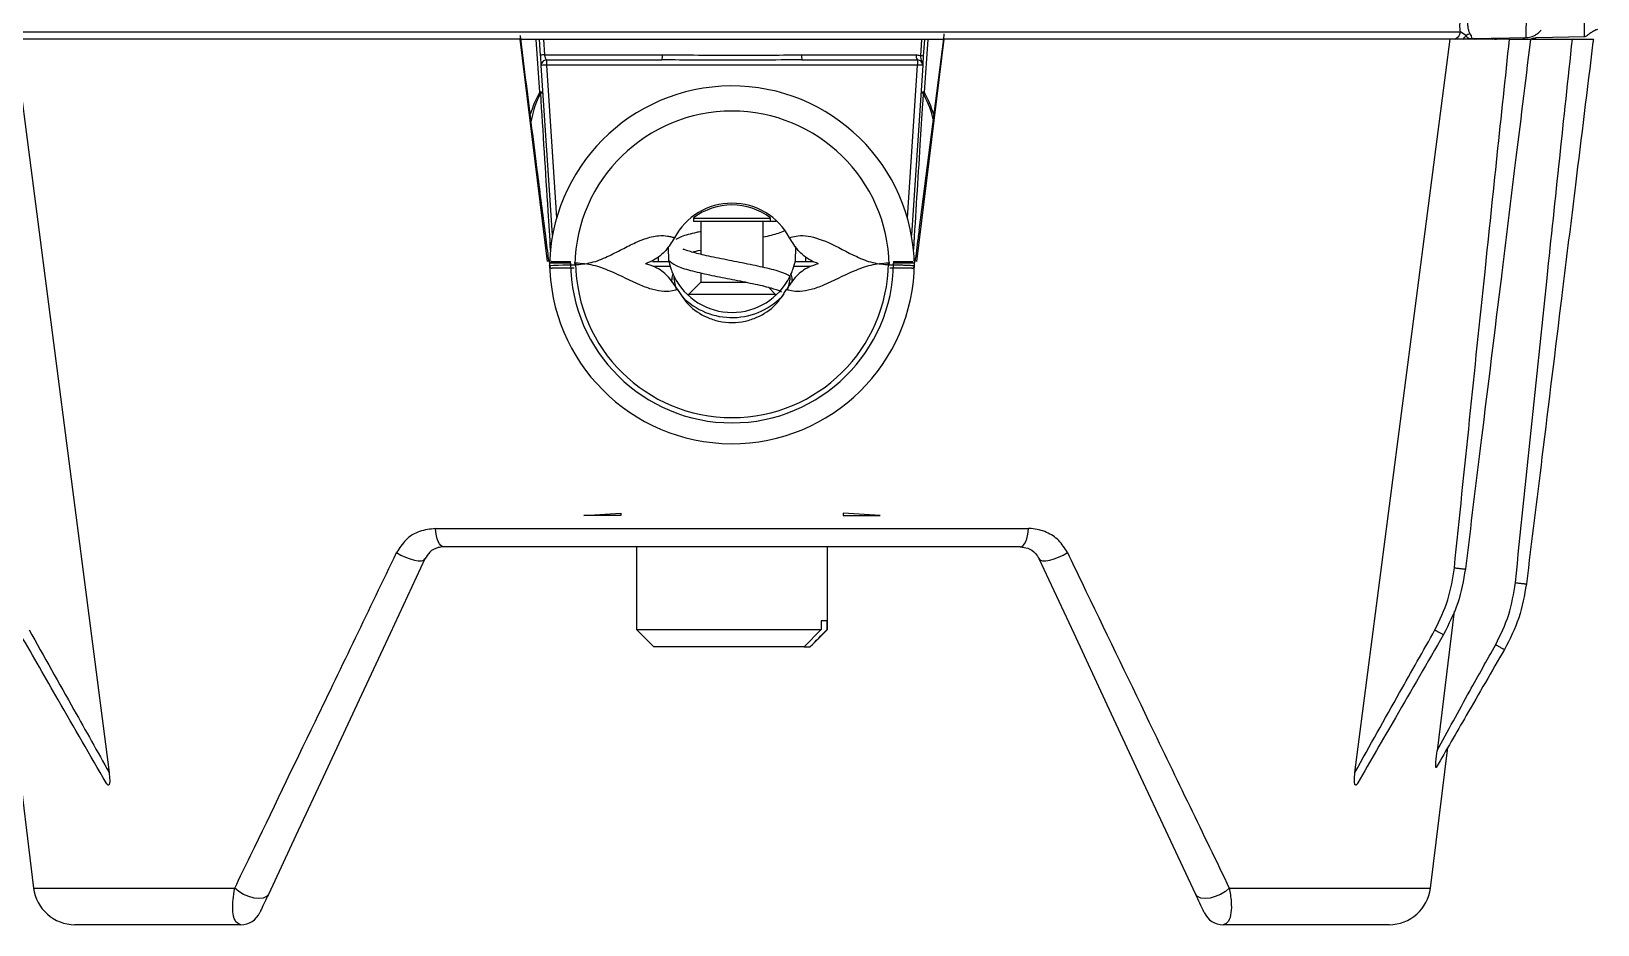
# Model space of a CAD drawing. Extents: x 11 to 120, y 2 to 94.
# Drawn here: x 53.17 to 57.678, y 2.173 to 4.746 of the extents above; entities that cross this region are included whole.
import ezdxf

# ---------------------------------------------------------------- set-up
doc = ezdxf.new("R2010")
doc.units = 0
doc.header["$MEASUREMENT"] = 0
doc.layers.add('OBJECT', color=7, linetype='CONTINUOUS')

msp = doc.modelspace()

# ---------------------------------------------------------------- linework, layer by layer
at = {"layer": 'OBJECT'}
for p, q in [((53.0905, 4.7445), (57.2826, 4.7445)), ((57.2979, 4.7335), (57.2826, 4.7445)), ((53.1203, 4.7235), (53.394, 2.6115)), ((54.5769, 4.7235), (53.1203, 4.7235)), ((54.6555, 4.0835), (54.5769, 4.7235)), ((54.6331, 4.5705), (54.623, 4.7225)), ((54.6356, 4.677), (54.6326, 4.7226)), ((54.6439, 4.7225), (54.6469, 4.6782)), ((55.7961, 4.7235), (55.7175, 4.0835)), ((55.7946, 4.7243), (55.7242, 4.173)), ((55.7295, 4.6753), (55.7326, 4.7225)), ((55.7402, 4.7226), (55.737, 4.6744)), ((55.7497, 4.7225), (55.7396, 4.5705)), ((57.2527, 4.7235), (55.7961, 4.7235)), ((56.979, 2.6115), (57.2527, 4.7235)), ((57.4239, 4.7235), (57.2527, 4.7235)), ((57.3197, 4.7251), (57.4761, 4.7279)), ((57.3855, 4.7235), (57.3855, 4.7235)), ((57.4837, 4.7235), (57.493, 4.7268)), ((57.4877, 4.7235), (57.6048, 4.7235)), ((57.4926, 4.7265), (57.501, 4.7283)), ((57.5002, 4.7283), (57.6402, 4.7307)), ((54.6701, 4.1586), (54.6376, 4.6475)), ((54.6469, 4.6782), (54.9863, 4.6782)), ((54.6526, 4.6635), (54.6526, 4.6487)), ((54.6526, 4.6635), (54.9849, 4.6635)), ((55.7202, 4.6487), (54.6526, 4.6487)), ((54.6526, 4.6487), (54.6818, 4.2085)), ((55.3865, 4.6782), (55.7166, 4.6782)), ((55.3878, 4.6635), (55.7202, 4.6635)), ((55.691, 4.2085), (55.7202, 4.6487)), ((55.7352, 4.6475), (55.7027, 4.1586)), ((55.7202, 4.6635), (55.7202, 4.6487)), ((55.0564, 4.1985), (55.0605, 4.2024)), ((55.0753, 4.2083), (55.2974, 4.2083)), ((55.2974, 4.1985), (55.0753, 4.1985)), ((55.0965, 4.1985), (55.0965, 4.1038)), ((55.2765, 4.0659), (55.2765, 4.1985)), ((55.313, 4.2016), (55.3117, 4.2026)), ((55.3122, 4.2024), (55.3164, 4.1985)), ((55.0208, 4.1512), (55.02, 4.1498)), ((55.3527, 4.1498), (55.352, 4.1512)), ((55.0045, 4.0835), (55.0038, 4.1266)), ((55.3693, 4.1263), (55.3685, 4.0835)), ((54.7365, 4.0785), (54.7318, 4.0785)), ((54.9573, 4.0835), (55.0046, 4.0835)), ((55.0086, 4.0687), (54.9603, 4.0687)), ((54.9742, 4.0963), (54.9744, 4.0835)), ((55.4128, 4.0687), (55.3644, 4.0687)), ((55.3684, 4.0835), (55.4187, 4.0835)), ((55.3987, 4.0835), (55.3988, 4.0963)), ((55.6409, 4.0785), (55.6365, 4.0785)), ((55.0965, 4.0235), (55.0615, 3.9885)), ((55.0965, 4.0505), (55.0965, 4.0235)), ((55.0965, 4.0235), (55.2274, 4.0235)), ((55.0292, 4.003), (55.0296, 4.0021)), ((55.0615, 3.9885), (55.0615, 3.9846)), ((55.3115, 3.9885), (55.0615, 3.9885)), ((55.3115, 3.9885), (55.291, 4.009)), ((55.3115, 3.9846), (55.3115, 3.9885)), ((55.3434, 4.0021), (55.3439, 4.003)), ((54.7603, 3.3515), (54.8665, 3.3584)), ((54.8665, 3.3515), (54.7603, 3.3515)), ((54.8665, 3.3584), (54.8665, 3.3515)), ((54.8665, 3.3584), (54.8665, 3.3515)), ((55.6127, 3.3515), (55.5065, 3.3584)), ((55.5065, 3.3584), (55.5065, 3.3515)), ((55.5065, 3.3584), (55.5065, 3.3515)), ((55.5065, 3.3515), (55.6127, 3.3515)), ((54.3333, 3.3142), (56.0397, 3.3142)), ((56.0159, 3.2615), (54.3571, 3.2615)), ((54.9115, 3.2615), (54.9115, 3.0235)), ((55.4615, 3.0235), (55.4615, 3.2615)), ((57.2643, 3.0767), (57.2154, 2.6745)), ((54.9115, 3.0235), (54.9615, 2.9735)), ((54.9115, 3.0235), (55.4433, 3.0235)), ((55.4433, 3.0235), (55.394, 2.9735)), ((55.4115, 2.9735), (55.4615, 3.0235)), ((55.4603, 3.0485), (55.4433, 3.0485)), ((55.4433, 3.0485), (55.4433, 3.0235)), ((55.4603, 3.0235), (55.4603, 3.0485)), ((55.4603, 3.0235), (55.4615, 3.0235)), ((55.394, 2.9735), (54.9615, 2.9735)), ((55.394, 2.9735), (55.4111, 2.9735)), ((55.4115, 2.9735), (55.4111, 2.9735)), ((53.127, 2.6832), (53.1767, 2.2788)), ((57.1963, 2.2788), (57.246, 2.6832)), ((53.1767, 2.2788), (53.7554, 2.2788)), ((56.6176, 2.2788), (57.1963, 2.2788)), ((53.7733, 2.1735), (53.2958, 2.1735)), ((57.0772, 2.1735), (56.5997, 2.1735))]:
    msp.add_line(p, q, dxfattribs=at)
at = {"layer": 'OBJECT', "flags": 128}
for points in [[(57.3226, 4.7235), (57.3248, 4.7242), (57.3254, 4.7244)], [(57.3278, 4.7235), (57.3297, 4.7242), (57.3322, 4.7254)], [(57.4843, 4.7235), (57.4838, 4.7196), (57.4834, 4.7166)], [(54.6614, 4.0708), (54.6615, 4.0709), (54.6616, 4.071), (54.6617, 4.071), (54.6617, 4.0711), (54.6617, 4.0711), (54.6617, 4.0711), (54.6618, 4.0711), (54.6618, 4.0711), (54.6618, 4.0711), (54.6618, 4.0711), (54.6618, 4.0711), (54.6618, 4.0711), (54.6618, 4.0711), (54.6618, 4.0711), (54.6618, 4.0711), (54.6625, 4.0713), (54.6653, 4.0717), (54.6723, 4.0722), (54.6862, 4.0728), (54.6993, 4.0731), (54.7122, 4.0733), (54.7339, 4.0734)], [(54.3571, 3.2615), (54.3528, 3.2625), (54.3486, 3.2654), (54.3447, 3.2701), (54.3412, 3.2765), (54.3382, 3.2844), (54.3359, 3.2935), (54.3342, 3.3036), (54.3333, 3.3142)], [(56.0159, 3.2615), (56.0203, 3.2625), (56.0244, 3.2654), (56.0283, 3.2701), (56.0318, 3.2765), (56.0348, 3.2844), (56.0371, 3.2935), (56.0388, 3.3036), (56.0397, 3.3142)], [(54.3027, 3.2268), (54.2023, 3.0115), (54.1067, 2.8066), (54.0164, 2.6129), (53.9315, 2.4307), (53.8522, 2.2608)], [(54.2213, 3.2449), (54.2336, 3.2379), (54.2467, 3.2318), (54.2599, 3.2269), (54.2724, 3.2234), (54.2836, 3.2216), (54.2927, 3.2216), (54.2992, 3.2234), (54.3027, 3.2268)], [(56.0703, 3.2268), (56.0739, 3.2234), (56.0804, 3.2216), (56.0894, 3.2216), (56.1006, 3.2234), (56.1131, 3.2269), (56.1263, 3.2318), (56.1394, 3.2379), (56.1517, 3.2449)], [(56.5208, 2.2608), (56.4415, 2.4307), (56.3566, 2.6129), (56.2663, 2.8066), (56.1707, 3.0115), (56.0703, 3.2268)], [(53.8522, 2.2608), (53.8467, 2.2543), (53.8375, 2.2502), (53.8253, 2.2487), (53.8111, 2.2501), (53.7958, 2.2542), (53.7807, 2.2607), (53.7669, 2.2692), (53.7554, 2.2788)], [(56.6176, 2.2788), (56.6061, 2.2692), (56.5923, 2.2607), (56.5772, 2.2542), (56.562, 2.2501), (56.5477, 2.2487), (56.5355, 2.2502), (56.5263, 2.2543), (56.5208, 2.2608)]]:
    msp.add_lwpolyline(points, dxfattribs=at)
at = {"layer": 'OBJECT'}
for centre, radius, start, end in [((57.2582, 4.7466), 0.0245, 289.366, 355.1452), ((57.2806, 4.7397), 0.0184, 298.1019, 340.3512), ((57.3166, 4.7059), 0.0333, 100.7988, 124.0997), ((57.3747, 4.7383), 0.0148, 236.281, 269.8048), ((57.3843, 4.7383), 0.0148, 235.1655, 269.9535), ((57.3846, 4.7385), 0.015, 235.3843, 269.9905), ((57.3867, 4.7385), 0.015, 235.1355, 268.3744), ((57.4538, 4.7471), 0.0245, 285.975, 308.0783), ((57.4844, 4.7475), 0.025, 285.7509, 309.6955), ((54.6494, 4.6045), 0.0738, 91.9523, 100.7654), ((54.6526, 4.6485), 0.015, 90, 183.8), ((54.6631, 4.4333), 0.2157, 92.8014, 96.7927), ((54.9452, 4.6746), 0.0413, 344.3527, 5.019), ((55.4276, 4.6746), 0.0413, 174.981, 195.6473), ((55.7344, 4.6748), 0.0182, 169.1842, 218.5062), ((55.7202, 4.6485), 0.015, 356.2, 90), ((55.7097, 4.4333), 0.2157, 83.2073, 87.1986), ((55.7278, 4.6264), 0.0489, 79.2068, 88.0508), ((54.6358, 4.5561), 0.0147, 61.3832, 100.3026), ((54.6113, 4.5398), 0.0377, 49.0364, 54.6734), ((54.6335, 4.6228), 0.0546, 272.6255, 279.7613), ((55.1864, 4.0635), 0.525, 0.8159, 180), ((55.737, 4.5561), 0.0147, 79.6972, 118.6169), ((55.7392, 4.6228), 0.0546, 260.2386, 267.3745), ((55.7614, 4.5398), 0.0377, 125.3267, 130.9628), ((55.1864, 4.0635), 0.4526, 1.2603, 178.7397), ((55.1864, 4.0635), 0.1874, 27.9166, 152.0834), ((55.1864, 4.0636), 0.1824, 52.5058, 127.4942), ((55.1865, 4.0835), 0.525, 180, 359.4593), ((55.1865, 4.0835), 0.465, 180.6161, 359.3807), ((55.1865, 4.0835), 0.45, 180.6366, 359.3634), ((55.1865, 4.1223), 0.1859, 206.3644, 333.6356), ((55.1865, 4.1226), 0.2009, 224.3033, 318.3045), ((53.2958, 2.2935), 0.12, 187, 270), ((57.0772, 2.2935), 0.12, 270, 353), ((53.7733, 2.2335), 0.06, 270, 335), ((56.5997, 2.2335), 0.06, 205, 270)]:
    msp.add_arc(centre, radius, start, end, dxfattribs=at)
for centre, major_axis, start_param, end_param in [((54.7586, 3.3209), (-0.0816, 1.2851), 0.225532, 0.395872), ((55.6141, 3.3209), (0.0816, 1.2851), 5.886391, 6.057653)]:
    msp.add_ellipse(centre, major_axis=major_axis, ratio=0.159803, start_param=start_param, end_param=end_param, dxfattribs=at)
for points, knots in [([(57.2826, 4.7445), (57.2819, 4.7509), (57.2806, 4.7637), (57.282, 4.778), (57.2827, 4.7852)], [0, 0, 0, 0, 0.498433, 1, 1, 1, 1]), ([(57.3046, 4.7826), (57.304, 4.7783), (57.3028, 4.7699), (57.3035, 4.7578), (57.306, 4.747), (57.3088, 4.7415), (57.3103, 4.7387)], [0, 0, 0, 0, 0.250427, 0.499843, 0.740764, 1, 1, 1, 1]), ([(57.4718, 4.7278), (57.4717, 4.7286), (57.4714, 4.7303), (57.4716, 4.7427), (57.4721, 4.7573), (57.4727, 4.771), (57.4731, 4.7786), (57.4733, 4.7826)], [0, 0, 0, 0, 0.250886, 0.499858, 0.733616, 0.862847, 1, 1, 1, 1]), ([(57.6398, 4.7307), (57.6398, 4.7313), (57.6398, 4.7325), (57.6398, 4.7407), (57.6399, 4.7504), (57.6399, 4.7598), (57.64, 4.7707), (57.64, 4.7786), (57.6401, 4.7827)], [0, 0, 0, 0, 0.21067, 0.447315, 0.575812, 0.710764, 0.85216, 1, 1, 1, 1]), ([(54.5772, 4.7235), (54.5774, 4.7236), (54.5779, 4.724), (54.5779, 4.7265), (54.5776, 4.73), (54.5773, 4.7329), (54.5771, 4.7341)], [0, 0, 0, 0, 0.260738, 0.521097, 0.790363, 1, 1, 1, 1]), ([(54.6484, 4.173), (54.6409, 4.2308), (54.617, 4.4175), (54.5936, 4.6043), (54.5775, 4.7332)], [0, 0, 0, 0, 0.309757, 1, 1, 1, 1]), ([(55.7964, 4.7382), (55.7962, 4.7365), (55.7958, 4.7331), (55.7953, 4.7287), (55.7951, 4.7253), (55.7953, 4.7237), (55.7957, 4.7235), (55.7959, 4.7235)], [0, 0, 0, 0, 0.216051, 0.43179, 0.654848, 0.88019, 1, 1, 1, 1]), ([(57.313, 4.7246), (57.3098, 4.7246), (57.3047, 4.7247), (57.2997, 4.7312), (57.2979, 4.7335)], [0, 0, 0, 0, 0.644158, 1, 1, 1, 1]), ([(57.3103, 4.7387), (57.3114, 4.7366), (57.3135, 4.7326), (57.3141, 4.729), (57.3148, 4.7269), (57.3156, 4.7254), (57.318, 4.7253), (57.3197, 4.7251)], [0, 0, 0, 0, 0.249995, 0.497592, 0.621226, 0.745578, 1, 1, 1, 1]), ([(57.4716, 4.7278), (57.4747, 4.728), (57.4803, 4.7284), (57.4898, 4.7311), (57.4959, 4.7339), (57.5013, 4.7371), (57.5047, 4.7396), (57.5095, 4.7437), (57.5127, 4.7471), (57.5145, 4.749)], [0, 0, 0, 0, 0.196684, 0.357946, 0.575563, 0.606715, 0.727756, 0.84534, 1, 1, 1, 1]), ([(57.6398, 4.7307), (57.6411, 4.731), (57.6435, 4.7314), (57.6477, 4.7345), (57.6524, 4.7382), (57.6575, 4.742), (57.6629, 4.7456), (57.6684, 4.7486), (57.6737, 4.7509), (57.6762, 4.7518), (57.6776, 4.7522)], [0, 0, 0, 0, 0.183553, 0.338833, 0.468757, 0.580791, 0.682219, 0.782217, 0.887012, 1, 1, 1, 1]), ([(55.1865, 4.7225), (55.1172, 4.7225), (54.9775, 4.7225), (54.7732, 4.7225), (54.641, 4.7225), (54.577, 4.7225)], [0, 0, 0, 0, 0.337048, 0.679344, 1, 1, 1, 1]), ([(55.7944, 4.7225), (55.6959, 4.7225), (55.4962, 4.7225), (55.2907, 4.7225), (55.1865, 4.7225)], [0, 0, 0, 0, 0.49305, 1, 1, 1, 1]), ([(57.2652, 3.201), (57.2944, 3.4853), (57.3466, 3.9928), (57.4003, 4.5002), (57.4239, 4.7235)], [0, 0, 0, 0, 0.560009, 1, 1, 1, 1]), ([(57.3214, 4.7252), (57.3192, 4.7245), (57.3159, 4.7235), (57.3138, 4.7243), (57.313, 4.7246)], [0, 0, 0, 0, 0.669218, 1, 1, 1, 1]), ([(57.3236, 4.7238), (57.3245, 4.7241), (57.3257, 4.7245), (57.3268, 4.7251), (57.3271, 4.7253)], [0, 0, 0, 0, 0.786256, 1, 1, 1, 1]), ([(57.3774, 4.7262), (57.3784, 4.7255), (57.3808, 4.724), (57.3838, 4.7237), (57.3855, 4.7235)], [0, 0, 0, 0, 0.423967, 1, 1, 1, 1]), ([(57.4834, 4.7166), (57.4833, 4.716), (57.4688, 4.5971), (57.4437, 4.3935), (57.4162, 4.1693), (57.4031, 4.0628), (57.4005, 4.0409), (57.4004, 4.0403)], [0, 0, 0, 0, 0.002464, 0.527442, 0.903158, 0.997088, 1, 1, 1, 1]), ([(57.4239, 4.7235), (57.4308, 4.7235), (57.4445, 4.7235), (57.4626, 4.7235), (57.4762, 4.7235), (57.4833, 4.7235), (57.484, 4.7235), (57.4843, 4.7235)], [0, 0, 0, 0, 0.217201, 0.43433, 0.650163, 0.86439, 1, 1, 1, 1]), ([(57.4407, 3.1583), (57.471, 3.4505), (57.525, 3.9723), (57.5804, 4.494), (57.6048, 4.7235)], [0, 0, 0, 0, 0.560008, 1, 1, 1, 1]), ([(57.6642, 4.7166), (57.6642, 4.716), (57.6473, 4.5785), (57.6199, 4.3562), (57.5902, 4.1134), (57.5771, 4.0068), (57.5744, 3.985), (57.5743, 3.9843)], [0, 0, 0, 0, 0.002274, 0.563506, 0.91051, 0.997261, 1, 1, 1, 1]), ([(57.6048, 4.7235), (57.6116, 4.7235), (57.6253, 4.7235), (57.6435, 4.7235), (57.6571, 4.7235), (57.6641, 4.7235), (57.6648, 4.7235), (57.6651, 4.7235)], [0, 0, 0, 0, 0.217202, 0.434334, 0.650167, 0.864393, 1, 1, 1, 1]), ([(57.6651, 4.7235), (57.6649, 4.7222), (57.6647, 4.7199), (57.6644, 4.7176), (57.6642, 4.7166)], [0, 0, 0, 0, 0.560018, 1, 1, 1, 1]), ([(54.6376, 4.6475), (54.6376, 4.6476), (54.6376, 4.648), (54.6373, 4.6515), (54.6369, 4.6582), (54.6363, 4.667), (54.6358, 4.6736), (54.6356, 4.677)], [0, 0, 0, 0, 0.1394811, 0.3619179, 0.5777421, 0.7887749, 1, 1, 1, 1]), ([(54.6469, 4.6782), (54.6472, 4.6765), (54.6477, 4.6731), (54.649, 4.6688), (54.6503, 4.6655), (54.6516, 4.6637), (54.6523, 4.6635), (54.6526, 4.6635)], [0, 0, 0, 0, 0.202504, 0.410678, 0.62911, 0.857226, 1, 1, 1, 1]), ([(55.3878, 4.6635), (55.3779, 4.6635), (55.3279, 4.6634), (55.2606, 4.6628), (55.1363, 4.6626), (55.0519, 4.6631), (54.9849, 4.6635)], [0, 0, 0, 0, 0.07443, 0.372178, 0.500914, 1, 1, 1, 1]), ([(54.9863, 4.6782), (55.0062, 4.6781), (55.1049, 4.6775), (55.2389, 4.6768), (55.3521, 4.6779), (55.3865, 4.6782)], [0, 0, 0, 0, 0.149761, 0.741873, 1, 1, 1, 1]), ([(55.7166, 4.6782), (55.72, 4.6779), (55.7244, 4.6775), (55.7285, 4.6757), (55.7295, 4.6753)], [0, 0, 0, 0, 0.767559, 1, 1, 1, 1]), ([(55.7352, 4.6475), (55.7352, 4.6475), (55.7356, 4.6544), (55.7313, 4.6627), (55.7298, 4.6727), (55.7295, 4.6753)], [0, 0, 0, 0, 0.005397, 0.748174, 1, 1, 1, 1]), ([(55.737, 4.6744), (55.7367, 4.6712), (55.7363, 4.6649), (55.7358, 4.6565), (55.7354, 4.6511), (55.7352, 4.6486), (55.7352, 4.6477), (55.7352, 4.6475), (55.7352, 4.6475)], [0, 0, 0, 0, 0.267275, 0.534236, 0.810752, 0.957992, 0.994438, 1, 1, 1, 1]), ([(54.636, 4.5683), (54.6317, 4.5598), (54.6178, 4.5328), (54.6112, 4.5024), (54.6066, 4.4816)], [0, 0, 0, 0, 0.314531, 1, 1, 1, 1]), ([(54.6645, 4.1153), (54.6621, 4.1529), (54.6527, 4.3038), (54.6432, 4.4548), (54.636, 4.5683)], [0, 0, 0, 0, 0.248552, 1, 1, 1, 1]), ([(55.7367, 4.5683), (55.7361, 4.5583), (55.7329, 4.5084), (55.7235, 4.3582), (55.7147, 4.2181), (55.7084, 4.1178)], [0, 0, 0, 0, 0.066462, 0.332318, 1, 1, 1, 1]), ([(55.7651, 4.4933), (55.7646, 4.4956), (55.7592, 4.5221), (55.7474, 4.5462), (55.7367, 4.5683)], [0, 0, 0, 0, 0.085463, 1, 1, 1, 1]), ([(55.0753, 4.2083), (55.0753, 4.207), (55.0753, 4.2044), (55.0753, 4.2012), (55.0753, 4.1989), (55.0753, 4.1986), (55.0753, 4.1985)], [0, 0, 0, 0, 0.249998, 0.500027, 0.750011, 1, 1, 1, 1]), ([(55.2974, 4.1985), (55.2974, 4.1986), (55.2974, 4.1989), (55.2974, 4.2012), (55.2974, 4.2044), (55.2974, 4.207), (55.2974, 4.2083)], [0, 0, 0, 0, 0.249989, 0.499973, 0.750002, 1, 1, 1, 1]), ([(55.3134, 4.1985), (55.3133, 4.1985), (55.3086, 4.1985), (55.3029, 4.1985), (55.2974, 4.1985)], [0, 0, 0, 0, 0.02826, 1, 1, 1, 1]), ([(54.6601, 4.0812), (54.6591, 4.0889), (54.6552, 4.1194), (54.6513, 4.15), (54.6483, 4.173)], [0, 0, 0, 0, 0.249854, 1, 1, 1, 1]), ([(54.7339, 4.0734), (54.75, 4.0749), (54.7832, 4.0781), (54.8282, 4.0968), (54.8698, 4.1181), (54.9051, 4.1363), (54.9334, 4.148), (54.9557, 4.1545), (54.9795, 4.1583), (54.9986, 4.1572), (55.0128, 4.1541), (55.0181, 4.1522), (55.0208, 4.1512)], [0, 0, 0, 0, 0.12023, 0.249063, 0.378438, 0.502966, 0.588812, 0.660127, 0.735141, 0.859776, 0.928269, 1, 1, 1, 1]), ([(55.02, 4.1498), (55.0124, 4.1378), (54.9969, 4.113), (54.9674, 4.088), (54.9456, 4.0796), (54.9378, 4.0766)], [0, 0, 0, 0, 0.37661, 0.775155, 1, 1, 1, 1]), ([(55.0965, 4.1692), (55.0924, 4.1683), (55.0698, 4.1634), (55.0451, 4.1573), (55.0296, 4.149), (55.0246, 4.1462)], [0, 0, 0, 0, 0.131129, 0.716625, 1, 1, 1, 1]), ([(55.2765, 4.1538), (55.2923, 4.1573), (55.3173, 4.1629), (55.333, 4.1697), (55.3388, 4.1722)], [0, 0, 0, 0, 0.633944, 1, 1, 1, 1]), ([(55.352, 4.1512), (55.3577, 4.1532), (55.3686, 4.1568), (55.4046, 4.1592), (55.4657, 4.14), (55.5299, 4.1028), (55.5895, 4.0781), (55.6228, 4.0749), (55.6389, 4.0734)], [0, 0, 0, 0, 0.14031, 0.265171, 0.496386, 0.750484, 0.879548, 1, 1, 1, 1]), ([(55.4351, 4.0766), (55.4272, 4.0796), (55.4054, 4.088), (55.3759, 4.113), (55.3603, 4.1378), (55.3527, 4.1498)], [0, 0, 0, 0, 0.225745, 0.623828, 1, 1, 1, 1]), ([(55.7247, 4.173), (55.7237, 4.1653), (55.7198, 4.1347), (55.7158, 4.1041), (55.7129, 4.0812)], [0, 0, 0, 0, 0.250143, 1, 1, 1, 1]), ([(55.3534, 4.0403), (55.3459, 4.0443), (55.3275, 4.0542), (55.2833, 4.0647), (55.2245, 4.0773), (55.1623, 4.0893), (55.1063, 4.1008), (55.0713, 4.1099), (55.053, 4.1157), (55.0455, 4.1196), (55.0458, 4.1177), (55.046, 4.1169)], [0, 0, 0, 0, 0.105578, 0.260573, 0.411296, 0.56025, 0.707379, 0.840839, 0.901251, 0.959809, 1, 1, 1, 1]), ([(55.0728, 4.1099), (55.0729, 4.1099), (55.079, 4.1118), (55.0869, 4.114), (55.0964, 4.116), (55.0965, 4.1161)], [0, 0, 0, 0, 0.026859, 0.990235, 1, 1, 1, 1]), ([(54.6614, 4.0708), (54.6615, 4.0699), (54.6617, 4.068), (54.6634, 4.0655), (54.666, 4.0638), (54.668, 4.0636), (54.6689, 4.0635)], [0, 0, 0, 0, 0.253397, 0.514259, 0.767587, 1, 1, 1, 1]), ([(54.7215, 4.0785), (54.7171, 4.0785), (54.7085, 4.0785), (54.6963, 4.0784), (54.6856, 4.0784), (54.674, 4.0784), (54.6638, 4.0784), (54.6623, 4.0784), (54.6615, 4.0784)], [0, 0, 0, 0, 0.140394, 0.276479, 0.408253, 0.535719, 0.776613, 1, 1, 1, 1]), ([(54.6666, 4.0835), (54.6666, 4.0835), (54.6651, 4.0835), (54.67, 4.0835), (54.6815, 4.0835), (54.7, 4.0835), (54.7143, 4.0835), (54.7215, 4.0835)], [0, 0, 0, 0, 0.006047, 0.254494, 0.502963, 0.751462, 1, 1, 1, 1]), ([(54.7318, 4.0635), (54.7248, 4.0635), (54.7143, 4.0635), (54.7007, 4.0635), (54.6914, 4.0635), (54.6831, 4.0635), (54.6764, 4.0635), (54.6716, 4.0635), (54.6691, 4.0635), (54.669, 4.0635), (54.669, 4.0635)], [0, 0, 0, 0, 0.229989, 0.346249, 0.462882, 0.580639, 0.698956, 0.818664, 0.93908, 1, 1, 1, 1]), ([(54.7215, 4.0785), (54.7215, 4.0791), (54.7215, 4.0801), (54.7215, 4.0812), (54.7215, 4.082), (54.7215, 4.0827), (54.7215, 4.0833), (54.7215, 4.0834), (54.7215, 4.0835)], [0, 0, 0, 0, 0.239459, 0.368402, 0.5, 0.631598, 0.760541, 1, 1, 1, 1]), ([(55.0296, 4.0021), (55.026, 4.0008), (55.0192, 3.9983), (54.9928, 3.9957), (54.9597, 4.0007), (54.9088, 4.0195), (54.8529, 4.0494), (54.7887, 4.074), (54.7537, 4.077), (54.7365, 4.0785)], [0, 0, 0, 0, 0.1489938, 0.2786106, 0.392897, 0.5068, 0.7550578, 0.8800568, 1, 1, 1, 1]), ([(55.0292, 4.003), (55.0205, 4.0162), (55.0038, 4.0419), (54.9702, 4.0665), (54.9467, 4.0739), (54.9373, 4.0768)], [0, 0, 0, 0, 0.390736, 0.754832, 1, 1, 1, 1]), ([(55.0033, 4.0871), (55.01, 4.0816), (55.0253, 4.0689), (55.0648, 4.0576), (55.1192, 4.0448), (55.1801, 4.0329), (55.2406, 4.0209), (55.2845, 4.0112), (55.3103, 4.0034), (55.3224, 4.0001), (55.3298, 3.9945), (55.3292, 3.9968), (55.3291, 3.9971)], [0, 0, 0, 0, 0.11219, 0.255613, 0.399233, 0.532972, 0.667773, 0.808723, 0.875249, 0.935232, 0.989755, 1, 1, 1, 1]), ([(55.0046, 4.0835), (55.0047, 4.0835), (55.0047, 4.0834), (55.0054, 4.0808), (55.0059, 4.0787), (55.0066, 4.076), (55.007, 4.0744), (55.0075, 4.0728), (55.0079, 4.0712), (55.0083, 4.0698), (55.0086, 4.069), (55.0086, 4.0687)], [0, 0, 0, 0, 0.511144, 0.662897, 0.815673, 0.862743, 0.895481, 0.921598, 0.947765, 0.98081, 1, 1, 1, 1]), ([(55.0086, 4.0687), (55.0099, 4.065), (55.0128, 4.0559), (55.0153, 4.0499), (55.0169, 4.0463)], [0, 0, 0, 0, 0.419276, 1, 1, 1, 1]), ([(55.6365, 4.0785), (55.6193, 4.077), (55.5843, 4.074), (55.5201, 4.0494), (55.4642, 4.0195), (55.4134, 4.0007), (55.3802, 3.9957), (55.3538, 3.9983), (55.347, 4.0008), (55.3434, 4.0021)], [0, 0, 0, 0, 0.119943, 0.244942, 0.4932, 0.607103, 0.721389, 0.851006, 1, 1, 1, 1]), ([(55.4347, 4.0764), (55.4256, 4.0736), (55.4025, 4.0663), (55.3692, 4.0419), (55.3525, 4.0162), (55.3439, 4.003)], [0, 0, 0, 0, 0.238135, 0.605638, 1, 1, 1, 1]), ([(55.3562, 4.0463), (55.3577, 4.0499), (55.3603, 4.0559), (55.3632, 4.065), (55.3644, 4.0687)], [0, 0, 0, 0, 0.580724, 1, 1, 1, 1]), ([(55.3644, 4.0687), (55.3645, 4.0693), (55.3648, 4.0703), (55.3653, 4.072), (55.3658, 4.0736), (55.3662, 4.0752), (55.3668, 4.0772), (55.3676, 4.0807), (55.3683, 4.0833), (55.3683, 4.0834), (55.3684, 4.0835)], [0, 0, 0, 0, 0.0355725, 0.0639965, 0.0926025, 0.117846, 0.1601908, 0.2420589, 0.5164117, 1, 1, 1, 1]), ([(55.6389, 4.0734), (55.6461, 4.0734), (55.6579, 4.0734), (55.6741, 4.0731), (55.6884, 4.0728), (55.7003, 4.0723), (55.708, 4.0717), (55.7113, 4.0712), (55.711, 4.0709), (55.7109, 4.0708)], [0, 0, 0, 0, 0.203423, 0.328986, 0.470146, 0.656354, 0.796979, 0.94034, 1, 1, 1, 1]), ([(55.7039, 4.0635), (55.7039, 4.0635), (55.7046, 4.0635), (55.7038, 4.0635), (55.7012, 4.0635), (55.6963, 4.0635), (55.6896, 4.0635), (55.6814, 4.0635), (55.672, 4.0635), (55.6585, 4.0635), (55.6479, 4.0635), (55.6409, 4.0635)], [0, 0, 0, 0, 0.009914, 0.123815, 0.235923, 0.347857, 0.458012, 0.56812, 0.676704, 0.785415, 1, 1, 1, 1]), ([(55.6515, 4.0835), (55.6515, 4.0834), (55.6515, 4.0833), (55.6515, 4.0827), (55.6515, 4.082), (55.6515, 4.0812), (55.6515, 4.0801), (55.6515, 4.0791), (55.6515, 4.0785)], [0, 0, 0, 0, 0.239459, 0.368402, 0.5, 0.631598, 0.760541, 1, 1, 1, 1]), ([(55.6515, 4.0835), (55.6587, 4.0835), (55.6731, 4.0835), (55.6913, 4.0835), (55.704, 4.0835), (55.7057, 4.0835), (55.7065, 4.0835)], [0, 0, 0, 0, 0.25005, 0.50006, 0.750042, 1, 1, 1, 1]), ([(55.7113, 4.0784), (55.7106, 4.0784), (55.7091, 4.0784), (55.699, 4.0784), (55.6875, 4.0784), (55.6767, 4.0784), (55.6646, 4.0785), (55.6559, 4.0785), (55.6515, 4.0785)], [0, 0, 0, 0, 0.214634, 0.458236, 0.587135, 0.720396, 0.858019, 1, 1, 1, 1]), ([(55.7044, 4.0636), (55.7051, 4.0637), (55.7069, 4.0639), (55.7093, 4.0655), (55.711, 4.068), (55.7112, 4.0699), (55.7113, 4.0708)], [0, 0, 0, 0, 0.197465, 0.462346, 0.735136, 1, 1, 1, 1]), ([(55.0136, 4.0239), (55.0136, 4.0252), (55.0137, 4.0299), (55.0147, 4.037), (55.0157, 4.0437), (55.0166, 4.0457), (55.0169, 4.0463)], [0, 0, 0, 0, 0.141799, 0.495589, 0.852701, 1, 1, 1, 1]), ([(55.0169, 4.0463), (55.0172, 4.0455), (55.018, 4.0438), (55.0192, 4.0411), (55.0199, 4.0398), (55.0199, 4.0397)], [0, 0, 0, 0, 0.492497, 0.98203, 1, 1, 1, 1]), ([(55.0199, 4.0397), (55.0198, 4.04), (55.0195, 4.0406), (55.0191, 4.041), (55.0188, 4.0407), (55.0187, 4.0397), (55.0189, 4.0366), (55.0206, 4.025), (55.0236, 4.0119), (55.0267, 4.0017), (55.0272, 4.0001)], [0, 0, 0, 0, 0.0317687, 0.0638616, 0.0922801, 0.1240563, 0.1786278, 0.3426695, 0.8966704, 1, 1, 1, 1]), ([(55.3458, 4.0001), (55.3486, 4.01), (55.3518, 4.0214), (55.3538, 4.034), (55.3542, 4.0376), (55.3543, 4.0397), (55.3542, 4.0406), (55.354, 4.0409), (55.3537, 4.0407), (55.3534, 4.0402), (55.3531, 4.0398), (55.3531, 4.0397)], [0, 0, 0, 0, 0.622593, 0.726621, 0.834071, 0.869889, 0.90601, 0.931006, 0.956021, 0.991064, 1, 1, 1, 1]), ([(55.3531, 4.0397), (55.3531, 4.0398), (55.3538, 4.0412), (55.3551, 4.0438), (55.3558, 4.0455), (55.3562, 4.0463)], [0, 0, 0, 0, 0.017969, 0.524744, 1, 1, 1, 1]), ([(55.3562, 4.0463), (55.3565, 4.0454), (55.3574, 4.0431), (55.3587, 4.0353), (55.3592, 4.0282), (55.3595, 4.024)], [0, 0, 0, 0, 0.210148, 0.527893, 1, 1, 1, 1]), ([(57.4004, 4.0403), (57.3811, 3.883), (57.3466, 3.6021), (57.3121, 3.3213), (57.2969, 3.1977)], [0, 0, 0, 0, 0.560064, 1, 1, 1, 1]), ([(55.0296, 4.0021), (55.0393, 3.9871), (55.0608, 3.9539), (55.105, 3.9246), (55.149, 3.91), (55.1865, 3.906), (55.2239, 3.91), (55.2679, 3.9245), (55.3121, 3.9538), (55.3336, 3.987), (55.3434, 4.0021)], [0, 0, 0, 0, 0.139204, 0.307394, 0.400693, 0.499923, 0.599069, 0.692296, 0.860372, 1, 1, 1, 1]), ([(55.3002, 4.0064), (55.2993, 4.006), (55.298, 4.0056), (55.2958, 4.005), (55.2951, 4.0049)], [0, 0, 0, 0, 0.709965, 1, 1, 1, 1]), ([(57.5743, 3.9843), (57.5553, 3.8295), (57.5214, 3.5531), (57.4874, 3.2766), (57.4725, 3.155)], [0, 0, 0, 0, 0.560059, 1, 1, 1, 1]), ([(54.3333, 3.3142), (54.3177, 3.3124), (54.2866, 3.3089), (54.2463, 3.2842), (54.2295, 3.2577), (54.2213, 3.2449)], [0, 0, 0, 0, 0.339404, 0.678713, 1, 1, 1, 1]), ([(56.1517, 3.2449), (56.144, 3.2572), (56.1287, 3.2819), (56.0916, 3.3056), (56.0604, 3.3138), (56.0424, 3.3141), (56.0397, 3.3142)], [0, 0, 0, 0, 0.3053966, 0.6097174, 0.942897, 1, 1, 1, 1]), ([(54.3571, 3.2615), (54.3515, 3.261), (54.3366, 3.2596), (54.3167, 3.249), (54.307, 3.2337), (54.3027, 3.2268)], [0, 0, 0, 0, 0.248398, 0.664588, 1, 1, 1, 1]), ([(56.0159, 3.2615), (56.0234, 3.2606), (56.0398, 3.2587), (56.0587, 3.2462), (56.067, 3.2323), (56.0703, 3.2268)], [0, 0, 0, 0, 0.333233, 0.736993, 1, 1, 1, 1]), ([(53.7554, 2.2788), (53.7705, 2.3099), (53.8456, 2.4654), (53.9616, 2.7058), (54.103, 2.9992), (54.1819, 3.1629), (54.2213, 3.2449)], [0, 0, 0, 0, 0.10177, 0.509294, 0.754409, 1, 1, 1, 1]), ([(56.1517, 3.2449), (56.1654, 3.2164), (56.2447, 3.0517), (56.3629, 2.8063), (56.5044, 2.5131), (56.5798, 2.357), (56.6176, 2.2788)], [0, 0, 0, 0, 0.085246, 0.492531, 0.745832, 1, 1, 1, 1]), ([(57.2094, 3.0221), (57.2232, 3.0506), (57.2508, 3.1074), (57.2604, 3.1699), (57.2652, 3.201)], [0, 0, 0, 0, 0.501105, 1, 1, 1, 1]), ([(57.2652, 3.201), (57.2692, 3.2005), (57.2753, 3.1998), (57.2827, 3.199), (57.2878, 3.1984), (57.2919, 3.198), (57.2958, 3.1976), (57.2965, 3.1977), (57.2969, 3.1977)], [0, 0, 0, 0, 0.239487, 0.368379, 0.500001, 0.631623, 0.760519, 1, 1, 1, 1]), ([(57.2969, 3.1977), (57.2911, 3.1646), (57.2796, 3.0984), (57.249, 3.0385), (57.2337, 3.0086)], [0, 0, 0, 0, 0.499962, 1, 1, 1, 1]), ([(57.3841, 2.9799), (57.3981, 3.0083), (57.4259, 3.0649), (57.4358, 3.1272), (57.4407, 3.1583)], [0, 0, 0, 0, 0.5007266, 1, 1, 1, 1]), ([(57.4407, 3.1583), (57.4447, 3.1579), (57.4509, 3.1571), (57.4583, 3.1563), (57.4633, 3.1557), (57.4674, 3.1553), (57.4714, 3.155), (57.4721, 3.155), (57.4725, 3.155)], [0, 0, 0, 0, 0.239486, 0.3683796, 0.5000009, 0.6316177, 0.7605139, 1, 1, 1, 1]), ([(57.4725, 3.155), (57.4667, 3.1219), (57.4552, 3.0557), (57.4246, 2.9958), (57.4092, 2.9659)], [0, 0, 0, 0, 0.499958, 1, 1, 1, 1]), ([(53.1636, 3.0221), (53.2067, 2.9455), (53.2837, 2.8088), (53.3603, 2.6718), (53.394, 2.6115)], [0, 0, 0, 0, 0.559993, 1, 1, 1, 1]), ([(55.4111, 2.9735), (55.4113, 2.9737), (55.4277, 2.9903), (55.4442, 3.007), (55.4603, 3.0235)], [0, 0, 0, 0, 0.013759, 1, 1, 1, 1]), ([(56.979, 2.6115), (57.0218, 2.6883), (57.0982, 2.8254), (57.1754, 2.962), (57.2094, 3.0221)], [0, 0, 0, 0, 0.5600129, 1, 1, 1, 1]), ([(57.2094, 3.0221), (57.2124, 3.0204), (57.2171, 3.0177), (57.2227, 3.0145), (57.2266, 3.0124), (57.2297, 3.0106), (57.2328, 3.009), (57.2333, 3.0088), (57.2337, 3.0086)], [0, 0, 0, 0, 0.239574, 0.368432, 0.49999, 0.63155, 0.760416, 1, 1, 1, 1]), ([(53.3859, 2.5815), (53.3399, 2.6613), (53.2577, 2.8036), (53.1755, 2.946), (53.1394, 3.0086)], [0, 0, 0, 0, 0.560009, 1, 1, 1, 1]), ([(57.2337, 3.0086), (57.1876, 2.9289), (57.1054, 2.7865), (57.0232, 2.6442), (56.9871, 2.5815)], [0, 0, 0, 0, 0.5599982, 1, 1, 1, 1]), ([(57.2154, 2.6745), (57.2466, 2.7317), (57.3023, 2.8338), (57.3591, 2.9353), (57.3841, 2.9799)], [0, 0, 0, 0, 0.560034, 1, 1, 1, 1]), ([(57.3841, 2.9799), (57.3873, 2.9781), (57.3921, 2.9753), (57.3979, 2.972), (57.4019, 2.9698), (57.4052, 2.968), (57.4083, 2.9663), (57.4089, 2.9661), (57.4092, 2.9659)], [0, 0, 0, 0, 0.239578, 0.368434, 0.499997, 0.631562, 0.76042, 1, 1, 1, 1]), ([(57.4092, 2.9659), (57.3726, 2.9025), (57.3073, 2.7893), (57.2419, 2.6761), (57.2132, 2.6263)], [0, 0, 0, 0, 0.560003, 1, 1, 1, 1]), ([(57.2132, 2.6263), (57.213, 2.6261), (57.2126, 2.6256), (57.2122, 2.6262), (57.2118, 2.6284), (57.2118, 2.6338), (57.2125, 2.6491), (57.2142, 2.6637), (57.2154, 2.6745)], [0, 0, 0, 0, 0.052378, 0.104943, 0.166385, 0.263153, 0.457429, 1, 1, 1, 1]), ([(53.394, 2.6115), (53.3948, 2.6042), (53.396, 2.5939), (53.3956, 2.5828), (53.3946, 2.5784), (53.3936, 2.5763), (53.3924, 2.5754), (53.3909, 2.5755), (53.3886, 2.5772), (53.387, 2.5798), (53.3859, 2.5815)], [0, 0, 0, 0, 0.401427, 0.570187, 0.633489, 0.69736, 0.744459, 0.791501, 0.861691, 1, 1, 1, 1]), ([(56.9871, 2.5815), (56.9862, 2.5801), (56.9848, 2.5778), (56.9826, 2.5758), (56.981, 2.5753), (56.9797, 2.576), (56.9786, 2.5778), (56.9776, 2.5816), (56.9769, 2.5929), (56.9781, 2.6035), (56.979, 2.6115)], [0, 0, 0, 0, 0.113354, 0.188716, 0.241997, 0.295667, 0.342485, 0.417956, 0.560437, 1, 1, 1, 1]), ([(53.7733, 2.1735), (53.7681, 2.1752), (53.7576, 2.1786), (53.7498, 2.2042), (53.7488, 2.2389), (53.7535, 2.2673), (53.7554, 2.2788)], [0, 0, 0, 0, 0.261322, 0.527904, 0.808328, 1, 1, 1, 1]), ([(53.8522, 2.2608), (53.8488, 2.2534), (53.8403, 2.2352), (53.8317, 2.2168), (53.8279, 2.2087), (53.8277, 2.2082), (53.8277, 2.2081)], [0, 0, 0, 0, 0.230483, 0.568581, 0.916912, 1, 1, 1, 1]), ([(56.5454, 2.2081), (56.5446, 2.2096), (56.5432, 2.2127), (56.5345, 2.2315), (56.525, 2.2518), (56.5208, 2.2608)], [0, 0, 0, 0, 0.351627, 0.714778, 1, 1, 1, 1]), ([(56.6176, 2.2788), (56.6197, 2.2655), (56.6241, 2.2384), (56.6231, 2.2054), (56.6162, 2.1794), (56.6054, 2.1755), (56.5997, 2.1735)], [0, 0, 0, 0, 0.223098, 0.450964, 0.711815, 1, 1, 1, 1])]:
    msp.add_open_spline(points, degree=3, knots=knots, dxfattribs=at)

doc.saveas('drawing.dxf')
